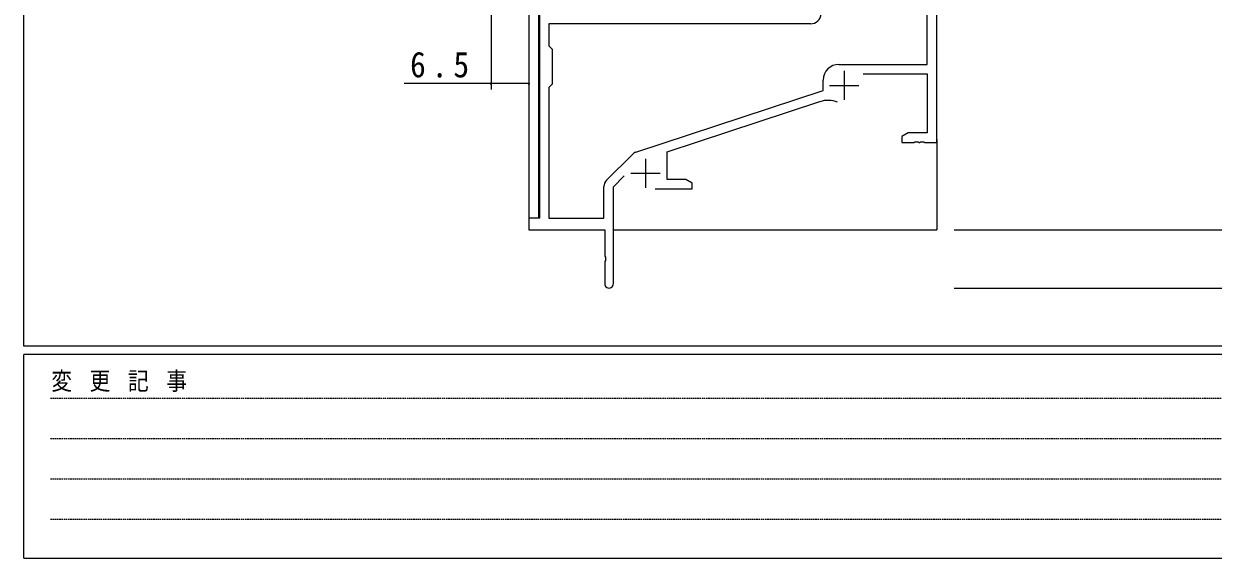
# Model space of a CAD drawing. Units: millimetres on the paper. Extents: x -397 to 397, y -282 to 282.
# Drawn here: x -393.9 to -189.8, y -282.1 to -190.3 of the extents above; entities that cross this region are included whole.
import ezdxf

# ---------------------------------------------------------------- set-up
doc = ezdxf.new("R2010")
doc.units = ezdxf.units.MM
doc.linetypes.add('USER1', pattern=[0.375, 0.25, -0.125])
for name, color, linetype, lineweight in [('0-1_YKK_ZWAK', 7, 'Continuous', 18), ('0-3_YKK_11', 7, 'Continuous', 18), ('0-4_YKK_12', 2, 'Continuous', 18), ('0-6_YKK_D', 6, 'Continuous', 18)]:
    doc.layers.add(name, color=color, linetype=linetype, lineweight=lineweight)
doc.styles.add('ＭＳ ゴシック', font='')
doc.styles.get('ＭＳ ゴシック').set_extended_font_data('MS Gothic')

msp = doc.modelspace()

# ---------------------------------------------------------------- linework, layer by layer
at = {"layer": '0-1_YKK_ZWAK'}
for p, q in [((-393.908, -245.688), (-393.908, 279.312)), ((376.092, -245.688), (-393.908, -245.688)), ((-393.908, -282.088), (-393.908, -247.088)), ((338.292, -247.088), (-393.908, -247.088)), ((-393.908, -282.088), (338.292, -282.088))]:
    msp.add_line(p, q, dxfattribs=at)
at = {"layer": '0-1_YKK_ZWAK', "linetype": 'USER1'}
for p, q in [((-389.31, -254.6), (-141.117, -254.6)), ((-389.31, -261.529), (-141.117, -261.529)), ((-389.31, -268.457), (-141.117, -268.457)), ((-389.31, -275.386), (-141.117, -275.386))]:
    msp.add_line(p, q, dxfattribs=at)
at = {"layer": '0-3_YKK_11'}
for p, q in [((-237.208, -210.688), (-237.208, -170.688)), ((-305.408, -180.588), (-305.408, -223.688)), ((-238.838, -197.288), (-238.838, -188.318)), ((-258.878, -190.318), (-303.778, -190.318)), ((-303.778, -190.318), (-303.778, -194.118)), ((-258.878, -190.318), (-303.778, -190.318)), ((-303.778, -194.118), (-303.208, -194.688)), ((-303.208, -194.688), (-303.208, -200.688)), ((-254.008, -197.288), (-238.838, -197.288)), ((-256.708, -201.788), (-256.708, -199.988)), ((-253.108, -198.388), (-253.108, -203.388)), ((-249.822, -198.918), (-238.838, -198.918)), ((-238.838, -198.918), (-238.838, -209.058)), ((-303.208, -200.688), (-303.778, -201.258)), ((-303.778, -201.258), (-303.778, -223.688)), ((-288.869, -212.376), (-256.708, -201.788)), ((-255.608, -200.888), (-250.608, -200.888)), ((-283.508, -212.327), (-257.281, -203.692)), ((-242.117, -209.058), (-243.208, -209.688)), ((-243.208, -209.688), (-243.208, -210.688)), ((-238.838, -209.058), (-242.117, -209.058)), ((-243.208, -210.688), (-241.166, -210.688)), ((-241.166, -210.688), (-240.983, -210.568)), ((-240.983, -210.568), (-240.433, -210.568)), ((-240.433, -210.568), (-240.25, -210.688)), ((-240.25, -210.688), (-240.166, -210.688)), ((-240.166, -210.688), (-239.983, -210.568)), ((-239.983, -210.568), (-239.433, -210.568)), ((-239.433, -210.568), (-239.25, -210.688)), ((-239.25, -210.688), (-237.208, -210.688)), ((-293.899, -217.178), (-289.461, -212.74)), ((-287.208, -213.488), (-287.208, -218.488)), ((-283.508, -217.058), (-283.508, -212.327)), ((-289.708, -215.988), (-284.708, -215.988)), ((-294.338, -223.688), (-294.338, -218.239)), ((-292.708, -218.293), (-290.856, -216.441)), ((-292.708, -234.938), (-292.708, -218.293)), ((-280.299, -217.058), (-283.508, -217.058)), ((-279.208, -217.688), (-280.299, -217.058)), ((-279.208, -218.688), (-279.208, -217.688)), ((-285.558, -218.688), (-279.208, -218.688)), ((-307.208, -223.688), (-307.208, -225.688)), ((-305.408, -223.688), (-307.208, -223.688)), ((-303.778, -223.688), (-294.338, -223.688)), ((-307.208, -225.688), (-294.208, -225.688)), ((-294.208, -225.688), (-294.208, -230.229)), ((-294.208, -230.229), (-294.088, -230.413)), ((-294.088, -230.413), (-294.088, -230.963)), ((-294.088, -230.963), (-294.208, -231.146)), ((-294.208, -231.146), (-294.208, -234.938))]:
    msp.add_line(p, q, dxfattribs=at)
for centre, radius, start, end in [((-258.878, -188.518), 1.8, 270.00001, 357.27059), ((-254.008, -199.988), 2.7, 90.00001, 179.99999), ((-255.874, -207.967), 4.5, 68.66068, 108.22312), ((-288.4, -213.801), 1.5, 108.22315, 134.99999), ((-292.838, -218.239), 1.5, 134.99999, 179.99998), ((-293.458, -234.938), 0.75, 179.99999, 0.00001)]:
    msp.add_arc(centre, radius, start, end, dxfattribs=at)
at = {"layer": '0-4_YKK_12'}
for p, q in [((-307.208, -180.588), (-307.208, -223.988)), ((-305.578, -180.617), (-305.578, -223.658)), ((-237.208, -210.188), (-237.208, -225.688)), ((-292.708, -225.688), (-237.208, -225.688))]:
    msp.add_line(p, q, dxfattribs=at)
at = {"layer": '0-6_YKK_D'}
for p, q in [((-313.708, -183.588), (-313.708, -201.588)), ((-307.208, -183.588), (-307.208, -201.588)), ((-313.708, -200.588), (-328.608, -200.588)), ((-307.208, -200.588), (-313.708, -200.588)), ((-234.208, -225.688), (-146.508, -225.688)), ((-234.208, -225.688), (-146.508, -225.688)), ((-234.208, -235.688), (-146.508, -235.688))]:
    msp.add_line(p, q, dxfattribs=at)
for centre, start, end in [((-313.708, -200.588), 0, 180), ((-313.708, -200.588), 180, 0), ((-307.208, -200.588), 0, 180), ((-307.208, -200.588), 180, 0)]:
    msp.add_arc(centre, 0.106, start, end, dxfattribs=at)

# ---------------------------------------------------------------- texts
at = {"layer": '0-1_YKK_ZWAK', "insert": (-389.194, -253.534), "char_height": 3.079, "attachment_point": 7, "style": 'ＭＳ ゴシック'}
msp.add_mtext('\\T1.23;\\W0.85;変\\~更\\~記\\~事', dxfattribs=at)
at = {"layer": '0-6_YKK_D', "color": 7, "insert": (-327.608, -199.588), "char_height": 4.399, "attachment_point": 7, "style": 'ＭＳ ゴシック'}
msp.add_mtext('\\T1.38;\\W0.9;6.5', dxfattribs=at)

doc.saveas('drawing.dxf')
